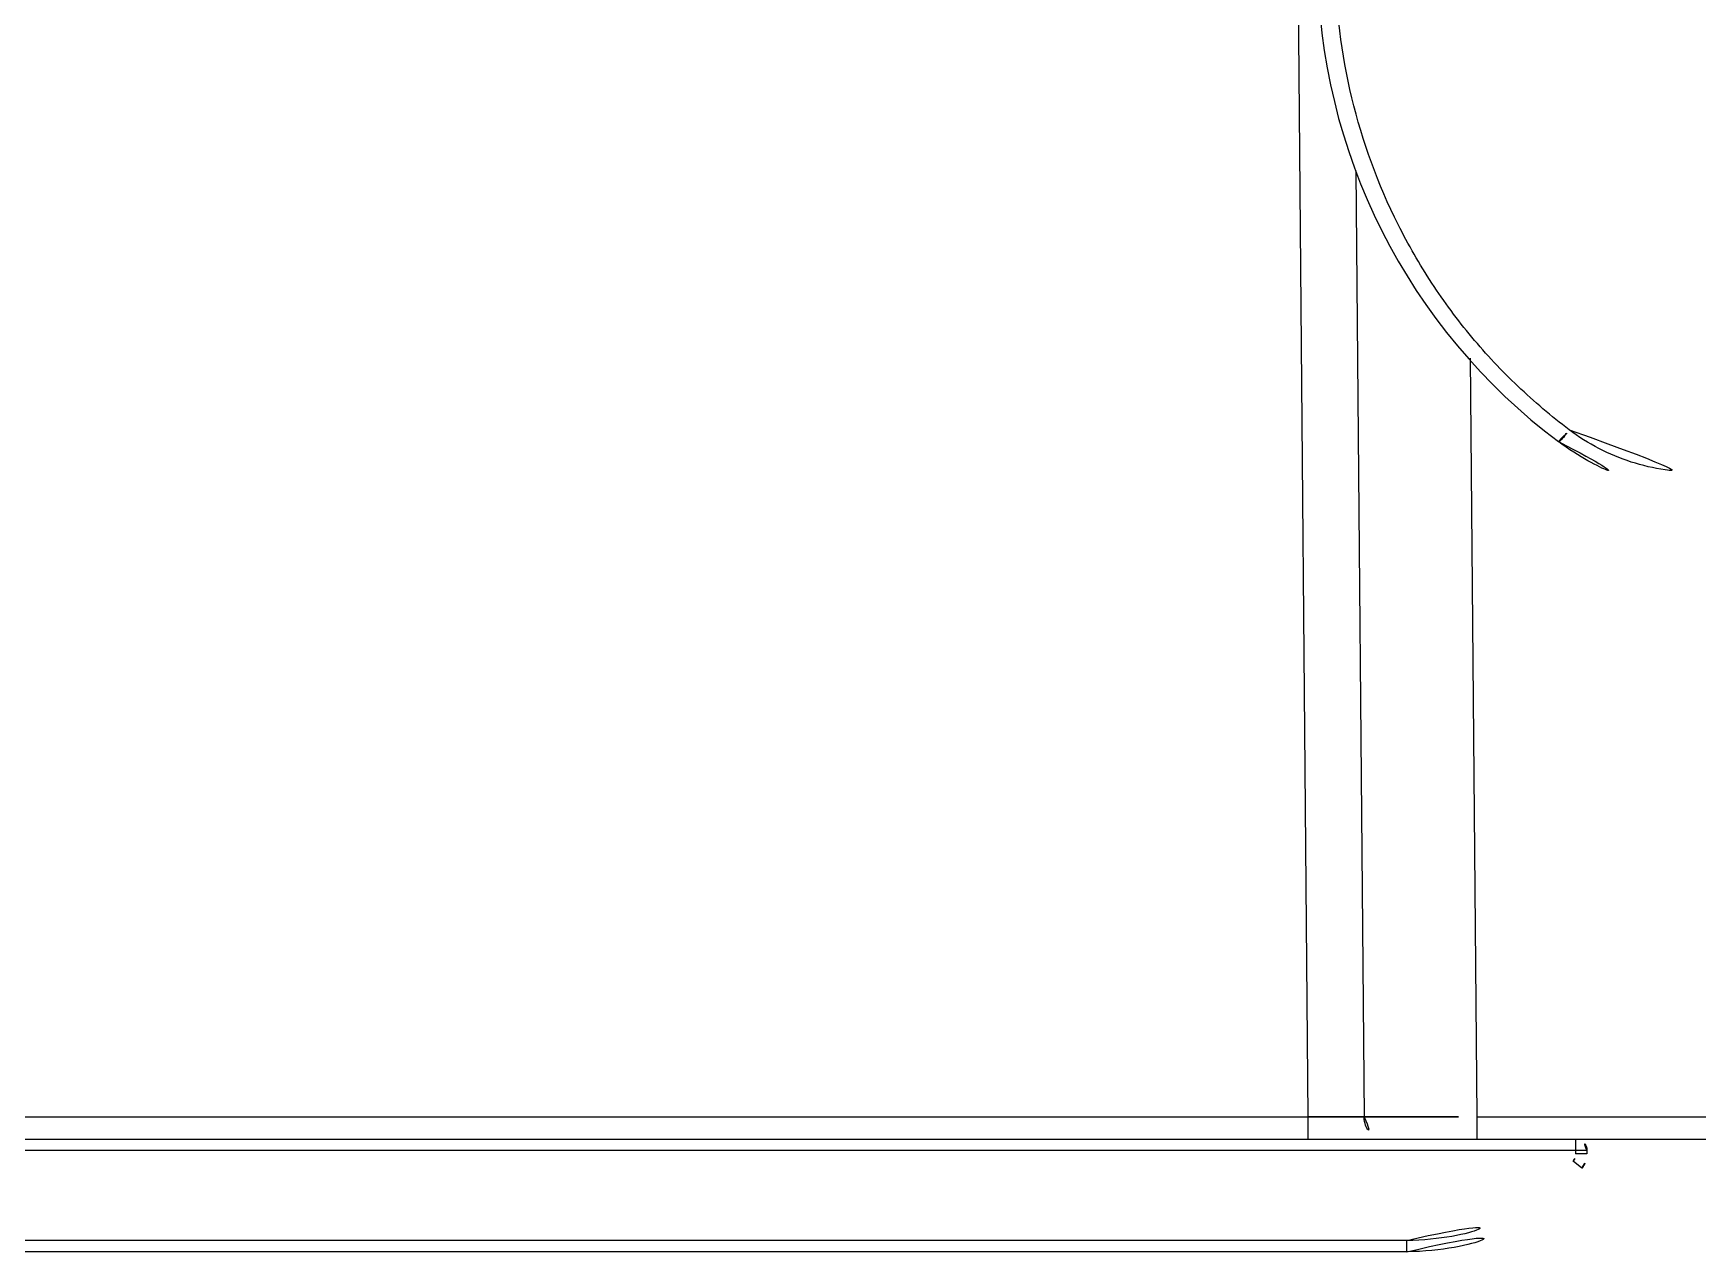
# Model space of a CAD drawing. Extents: x 16296660632 to 16296678186, y -37409619871 to -37409616409.
# Drawn here: x 16296676055.3 to 16296676203.2, y -37409618118.3 to -37409618010 of the extents above; entities that cross this region are included whole.
import ezdxf

# ---------------------------------------------------------------- set-up
doc = ezdxf.new("R2010")
doc.units = 0
doc.header["$LTSCALE"] = 10
doc.header["$MEASUREMENT"] = 0
doc.layers.get('0').update_dxf_attribs({"linetype": 'CONTINUOUS'})

msp = doc.modelspace()

# ---------------------------------------------------------------- linework, layer by layer
at = {"ltscale": 0.5}
for p, q in [((16296676167.43535, -37409617973.212288), (16296676168.59656, -37409618106.273369)), ((16296676172.86253, -37409618022.184036), (16296676173.596371, -37409618106.273369)), ((16296676183.007469, -37409618038.835403), (16296676183.595989, -37409618106.273369)), ((16296675936.18726, -37409618106.273369), (16296676168.59656, -37409618106.273369)), ((16296676168.59656, -37409618106.273369), (16296676168.59656, -37409618108.25592)), ((16296676183.595989, -37409618106.273369), (16296676292.891911, -37409618106.273369)), ((16296676183.595989, -37409618106.273369), (16296676183.595989, -37409618108.25592)), ((16296675910.683559, -37409618108.25592), (16296676292.891911, -37409618108.25592)), ((16296676193.391911, -37409618109.25592), (16296675911.391911, -37409618109.25592)), ((16296676192.391911, -37409618108.25592), (16296676192.391911, -37409618109.569633)), ((16296676193.391911, -37409618109.25592), (16296676193.391911, -37409618109.569633)), ((16296676192.94747, -37409618110.826714), (16296676192.169689, -37409618110.198174)), ((16296676193.391911, -37409618109.569633), (16296676192.391911, -37409618109.569633)), ((16296676177.391911, -37409618117.25592), (16296675927.391911, -37409618117.25592)), ((16296676177.391911, -37409618118.25592), (16296675927.391911, -37409618118.25592)), ((16296676177.391911, -37409618118.25592), (16296676177.391911, -37409618117.25592))]:
    msp.add_line(p, q, dxfattribs=at)
for centre, radius, start, end in [((16296676222.950121, -37409618003.425919), 53.51, 127.49579742, 233.16446086), ((16296676202.860121, -37409618030.245911), 20, 233.16446086, 271.08863657), ((16296676175.596439, -37409618106.25592), 2, 180.50008551, 269.99584724), ((16296676192.391911, -37409618109.25592), 1, 0, 90), ((16296676177.391911, -37409618098.25592), 19, 270, 321.05755905), ((16296676177.391911, -37409618098.25592), 20, 270, 321.05755905), ((16296676191.391911, -37409618109.569633), 1, 321.05755905, 0), ((16296676191.391911, -37409618109.569633), 2, 321.05755905, 0)]:
    msp.add_arc(centre, radius, start, end, dxfattribs=at)
for points, knots in [([(16296676191.814699, -37409618045.196922), (16296676190.228849, -37409618043.988777), (16296676187.17683, -37409618041.410027), (16296676183.08345, -37409618037.03273), (16296676179.51388, -37409618032.213547), (16296676175.51247, -37409618025.275574), (16296676172.052561, -37409618015.775383), (16296676170.558889, -37409618003.725861), (16296676171.914101, -37409617991.65979), (16296676175.26631, -37409617982.120911), (16296676179.18862, -37409617975.138069), (16296676182.703159, -37409617970.279289), (16296676186.74501, -37409617965.855766), (16296676189.76647, -37409617963.242523), (16296676191.337959, -37409617962.016571)], [0, 0, 0, 0, 0.0623159039, 0.1245929133, 0.1869185836, 0.2493533283, 0.37446908, 0.5000143078, 0.6255610347, 0.7506789909, 0.8131125723, 0.8754329262, 0.9376998407, 1, 1, 1, 1]), ([(16296676190.869671, -37409618046.253052), (16296676190.881809, -37409618046.262154), (16296676190.93664, -37409618046.241653), (16296676191.006531, -37409618046.185829), (16296676191.1161, -37409618046.085098), (16296676191.242889, -37409618045.947983), (16296676191.386169, -37409618045.780258), (16296676191.58349, -37409618045.530579), (16296676191.725559, -37409618045.332428), (16296676191.814699, -37409618045.196922)], [0, 0, 0, 0, 0.0316829819, 0.0985941463, 0.2014250055, 0.3349362076, 0.491353821, 0.6611753985, 1, 1, 1, 1]), ([(16296676191.814699, -37409618045.196922), (16296676192.648569, -37409618045.824112), (16296676194.419531, -37409618046.939247), (16296676197.30798, -37409618048.139877), (16296676200.33913, -37409618048.852333), (16296676202.408381, -37409618048.985947), (16296676203.43754, -37409618048.96804)], [0, 0, 0, 0, 0.2518094474, 0.5022686537, 0.7515942481, 1, 1, 1, 1]), ([(16296676168.59656, -37409618106.273369), (16296676168.9216, -37409618106.274513), (16296676169.559441, -37409618106.276512), (16296676170.485359, -37409618106.278793), (16296676171.33882, -37409618106.280197), (16296676171.9893, -37409618106.280678), (16296676172.449129, -37409618106.280533), (16296676172.74049, -37409618106.280197), (16296676172.991831, -37409618106.279587), (16296676173.201151, -37409618106.278976), (16296676173.36533, -37409618106.277588), (16296676173.47534, -37409618106.277443), (16296676173.537451, -37409618106.275261), (16296676173.570129, -37409618106.276497), (16296676173.581961, -37409618106.272881), (16296676173.596371, -37409618106.273369)], [0, 0, 0, 0, 0.195265055, 0.3831785289, 0.5562381762, 0.7079723456, 0.7739489136, 0.8324797878, 0.8829911719, 0.9249877273, 0.9580959309, 0.9819644315, 0.9903610205, 0.996377858, 1, 1, 1, 1]), ([(16296676173.596371, -37409618106.273369), (16296676173.59664, -37409618106.277412), (16296676173.62183, -37409618106.269547), (16296676173.6492, -37409618106.27832), (16296676173.71419, -37409618106.274406), (16296676173.79582, -37409618106.2771), (16296676173.9041, -37409618106.276947), (16296676174.09338, -37409618106.27816), (16296676174.387341, -37409618106.278793), (16296676174.80545, -37409618106.279663), (16296676175.308359, -37409618106.28019), (16296676175.891041, -37409618106.280533), (16296676176.81068, -37409618106.280678), (16296676178.111679, -37409618106.280212), (16296676179.81839, -37409618106.278793), (16296676181.670191, -37409618106.276512), (16296676182.94578, -37409618106.274513), (16296676183.595989, -37409618106.273369)], [0, 0, 0, 0, 0.0012143958, 0.0048303751, 0.0108373061, 0.0192231866, 0.029975506, 0.0430699472, 0.0761302794, 0.1180875923, 0.1685421868, 0.2269951754, 0.2929016234, 0.4444412129, 0.6173099804, 0.8049295121, 1, 1, 1, 1])]:
    msp.add_open_spline(points, degree=3, knots=knots, dxfattribs=at)

doc.saveas('drawing.dxf')
